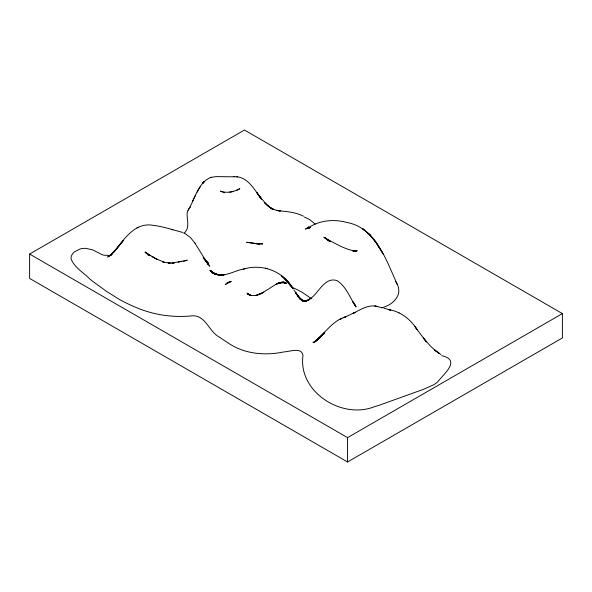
<?xml version="1.0" encoding="UTF-8"?>
<svg xmlns="http://www.w3.org/2000/svg" width="592" height="592" viewBox="0 0 592 592"><rect width="100%" height="100%" fill="white"/><g stroke="black" fill="none" stroke-linecap="round" stroke-linejoin="round"><path stroke-width="0.89" d="M183.89 233.426C190.609 227.402 186.539 220.113 187.168 212.75A31.391 18.123 0 0 1 188.737 209.057L190.55 206.675M188.056 210.286C195.049 199.497 197.691 182.588 210.996 177.341M192.363 201.517L195.501 195.108M197.099 192.111L200.14 186.894M324.416 333.185L316.121 340.481L320.02 337.462M310.837 298.405C318.748 292.559 325.178 276.323 337.233 280.719C346.083 286.484 349.761 297.31 355.37 305.783L353.128 301.883L356.147 306.93L352.758 301.95M312.99 342.428L316.883 340.074L322.366 334.991L316.076 341.147L324.719 332.245L319.221 338.01L313.745 342.62C324.586 334.184 331.838 320.79 345.824 316.772L343.486 317.763L355.193 312.339L352.847 313.545C360.439 309.527 368.786 304.073 377.726 306.545L374.655 306.02M109.091 256.417L115.44 250.372L123.388 240.433L113.864 252.103L107.67 257.106L112.228 253.946L109.231 256.107L111.444 254.545L110.66 255.159C122.47 243.031 132.778 221.475 153.439 225.382C163.518 226.595 173.197 229.992 182.995 232.501M316.883 340.074L320.805 336.759L317.682 339.342L318.466 338.705M311.207 298.087L306.197 301.01L303.511 301.069L306.197 301.01L308.906 299.855L305.79 301.002L301.972 300.351L304.651 301.062L307.344 300.558L310.06 298.982C307.366 301.395 303.178 301.631 300.44 299.189L303.467 300.914L300.803 299.308L302.697 300.618L300.04 298.56L303.052 300.973L298.516 296.755L303.415 301.469L300.758 299.263L296.999 294.631L300.706 299.752L295.489 292.337L299.944 298.923L295.489 292.337M29.6 254.057L244.437 130.025L562.4 313.597L562.4 337.943L347.563 461.975L29.6 278.403L29.6 254.057L347.563 437.636L562.4 313.597M110.8 255.152L111.577 254.708M236.482 190.461L239.841 188.648C234.01 191.934 226.884 193.532 220.424 191.09L224.531 192.8M339.593 319.591L341.924 318.459M183.52 261.39L187.316 260.154L171.909 263.107L174.174 262.966L168.091 263.077L170.355 263.181L162.822 261.99L164.369 262.367L155.037 258.282L157.59 259.592M279.668 283.257L283.25 282.103L285.929 282.636L283.25 282.103L279.402 283.302L282.11 282.11L280.549 282.747L284.382 282.317L280.482 282.488L277.374 283.435L261.479 293.447L256.077 295.452L263.78 292.145C259.696 294.712 254.804 296.4 249.972 295.238L251.519 295.497L247.715 294.076L250.786 295.571L246.99 293.136L249.543 295.06M136.93 227.802L138.284 227.239M381.44 307.855C388.152 306.227 394.738 302.268 397.706 295.808A36.119 20.853 0 0 0 398.838 290.694L398.579 288.075A41.499 23.961 0 0 0 397.35 284.471C386.413 261.042 376.253 227.624 346.594 222.407C333.577 218.855 319.169 220.35 307.855 228.075L309.416 227.365L305.368 229.067L310.504 227.343L306.478 228.401L309.031 228.024M178.059 262.234L181.1 261.449M210.604 177.437L216.065 176.616L237.525 176.838L236.918 176.764C248.196 177.992 254.316 189.396 260.332 197.565L256.669 192.326L261.62 199.141L258.578 195.108L267.421 205.572L272.209 209.102L264.424 202.627L268.953 206.771L273.756 209.531L270.485 207.947L275.295 209.982L280.364 211.018L276.834 210.493C285.847 211.559 295.253 211.921 303.474 216.221M281.037 282.673L282.835 282.266L285.514 282.798L282.835 282.266L280.12 282.695L283.968 282.428L286.639 283.59L283.968 282.428L280.482 282.488L285.1 282.924L280.897 282.517L283.561 282.532M243.349 269.138C262.345 263.292 283.464 271.343 293.218 288.866L284.989 278.987L287.993 282.021L290.99 285.758L285.751 279.624L281.259 275.613L288.755 282.954L287.993 282.021L287.231 281.222L292.455 287.771L286.461 280.578M244.903 268.805C235.379 270.019 226.381 276.901 216.568 274.518L219.336 275.065L224.116 274.94L217.338 274.673L214.578 273.704L220.113 275.088L215.347 274.015L212.558 272.572L218.885 275.028L214.089 273.452L210.537 271.084L216.887 274.651L211.307 271.624L214.859 273.904L212.069 272.172L212.839 272.734L209.982 270.352L212.839 272.734M354.186 251.297L357.22 250.69L353.661 251.245M229.748 192.141L233.366 191.468M282.036 282.317L280.504 282.599L282.784 282.443L281.259 282.377M353.705 251.252L356.443 250.867L352.617 250.875L354.889 250.964C344.722 249.432 335.99 243.556 326.814 239.279L330.617 241.499L323.824 237.274L329.315 241.077M281.237 282.465L282.014 282.421M280.097 282.562L281.622 282.436M110.319 255.418L104.695 255.278A10.456 6.038 0 0 1 102.098 254.693L92.818 249.905L85.921 248.366A10.967 6.334 0 0 0 80.038 249.003L74.733 251.674A19.617 11.322 0 0 0 71.713 255.293L71.343 256.232A17.938 10.36 0 0 0 71.121 258.97C74.414 267.577 83.383 272.424 89.621 278.81A191.601 110.623 0 0 0 92.907 281.489L106.234 291.197L119.599 299.559A138.21 79.794 0 0 0 133.888 306.508C151.478 314.47 170.814 317.638 190.025 316.032C205.853 313.331 208.34 332.045 220.187 337.588A140.452 81.089 0 0 0 226.751 342.021C243.334 354.023 264.461 355.97 283.99 351.9C290.132 351.641 301.543 346.86 302.993 355.422C297.813 391.645 341.725 419.75 374.344 406.734A67.281 38.843 0 0 0 380.604 404.758L423.976 389.151L433.61 384.8A35.069 20.246 0 0 0 437.762 381.84C443.682 373.892 461.449 360.239 441.736 355.629M309.586 227.853L307.581 227.905L309.283 227.987M233.618 176.527L234.728 176.527M375.424 306.153L382.336 307.729M265.386 268.161L267.658 268.568M171.539 229.489L172.842 229.807M309.831 227.52L308.24 227.039L309.816 227.52M383.882 308.129L390.713 310.178L388.448 309.542C400.754 311.436 410.707 319.488 417.249 329.766L414.711 326.347M304.377 217.012L309.505 219.477L315.21 224.087M291.686 287.002L297.968 290.058A133.148 76.871 0 0 1 302.638 292.626L311.459 298.686M398.312 312.569L399.082 312.924M156.569 259.067L145.114 252.333L149.029 254.989L146.683 253.317M147.593 254.027L150.005 255.344L148.466 254.501M153.062 257.12L154.601 258.008L152.077 256.551M184.748 233.292L190.461 237.533L195.012 243.186M215.259 274.399L210.745 270.995L215.14 274.399L213.039 272.949L214.267 273.889M148.215 254.405L145.158 251.955L148.422 254.782M328.767 240.752L326.088 238.702L329.248 241.055M204.247 258.963L205.602 259.895M440.914 354.519L434.373 349.805L439.382 353.542L435.483 350.775L430.428 346.039L423.369 337.988L426.403 341.991L415.732 327.724M215.14 274.399L211.514 271.647L213.608 273.297M327.62 239.753L325.363 237.91L328.612 240.663M249.484 295.001L247.796 293.558L249.321 294.883M214.171 273.615L210.952 270.825L214.015 273.571M148.363 254.723L146.661 253.243L149.236 255.722M204.573 259.4L208.369 263.092L203.929 258.526L209.76 266.245L204.558 259.044L208.236 264.58L194.561 242.55M149.251 255.707L147.452 253.857L148.585 255.108M203.174 257.394L206.075 261.153M293.972 289.999L296.2 293.395M395.582 281.452L397.358 284.471M382.676 253.021L375.224 241.233L383.431 254.508M347.563 437.636L347.563 461.975M203.626 182.203L202.516 183.498L204.025 181.751L203.626 182.203M203.3 182.58L202.908 183.024L204.418 181.33L203.3 182.58M227.506 283.05L225.308 284.545L229.074 282.058L230.636 281.296L226.877 283.191L231.257 281.503L227.506 283.05M278.173 283.294L276.242 284.5L278.928 282.865L278.173 283.294M262.633 243.904L255.803 243.645L246.583 242.261L259.533 243.956L255.803 243.645L262.633 243.904M363.296 229.193L362.526 228.675L370.037 234.965L376.741 243.342L369.275 234.203L370.037 234.965L363.296 229.193"/></g></svg>
